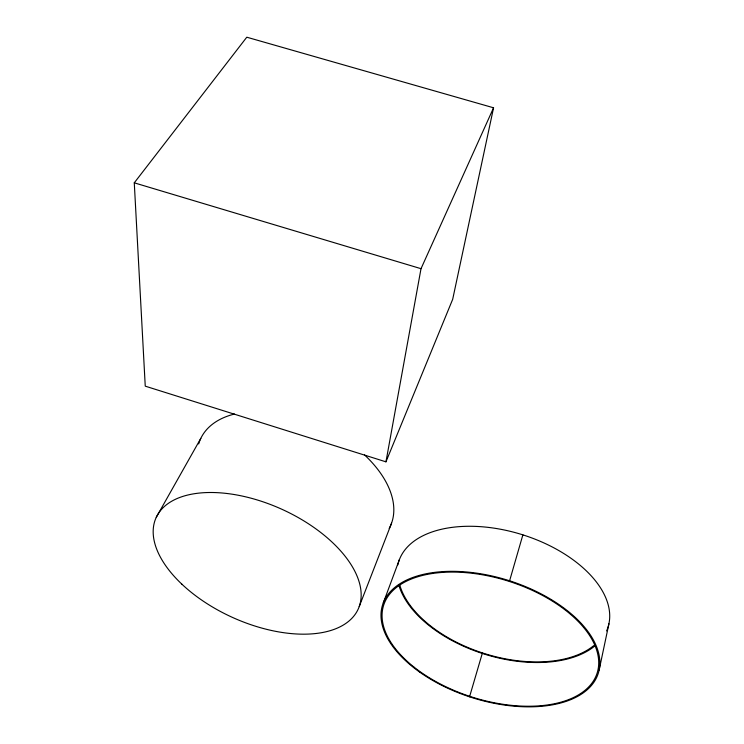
<?xml version="1.0" encoding="UTF-8"?>
<svg xmlns="http://www.w3.org/2000/svg" width="744" height="744" viewBox="0 0 744 744"><rect width="100%" height="100%" fill="white"/><g stroke="black" fill="none" stroke-linecap="round" stroke-linejoin="round"><path stroke-width="1.12" d="M385.95 461.838L421.011 268.686L493.56 107.787L246.785 37.2L134.273 182.829L145.247 386.155L385.95 461.838L452.687 299.302L493.56 107.787M599.134 670.084L608.918 623.798M482.242 653.427L482.419 652.916L469.548 696.803L469.724 696.291M522.641 535.541L522.874 534.862L509.417 581.445M383.272 602.956L399.416 559.553M359.222 606.574L391.549 523.218M156.277 517.294L200.806 438.374M134.273 182.829L421.011 268.686M198.685 443.945A104.439 61.817 24.7 0 1 234.472 414.036M364.56 454.937A104.439 61.817 24.7 0 1 389.186 528.435M594.679 646.09A109.684 62.654 17.3 0 1 484.428 654.125A109.684 62.654 17.3 0 1 398.719 584.738M397.817 564.91A109.684 62.654 17.3 0 1 522.781 534.834A109.684 62.654 17.3 0 1 606.611 630.912M593.759 645.615A108.578 62.022 17.3 0 1 484.577 653.604A108.578 62.022 17.3 0 1 399.714 584.868M181.778 584.087A110.903 59.446 24.3 0 0 356.925 611.577A110.903 59.446 24.3 0 0 232.826 494.304A110.903 59.446 24.3 0 0 181.778 584.087M419.393 671.897A113.144 61.361 17.6 0 0 598.064 673.962A113.144 61.361 17.6 0 0 453.877 571.336A113.144 61.361 17.6 0 0 419.393 671.897M414.371 667.377A112 60.748 17.6 0 0 595.265 677.691A112 60.748 17.6 0 0 461.559 572.35A112 60.748 17.6 0 0 414.371 667.377"/></g></svg>
